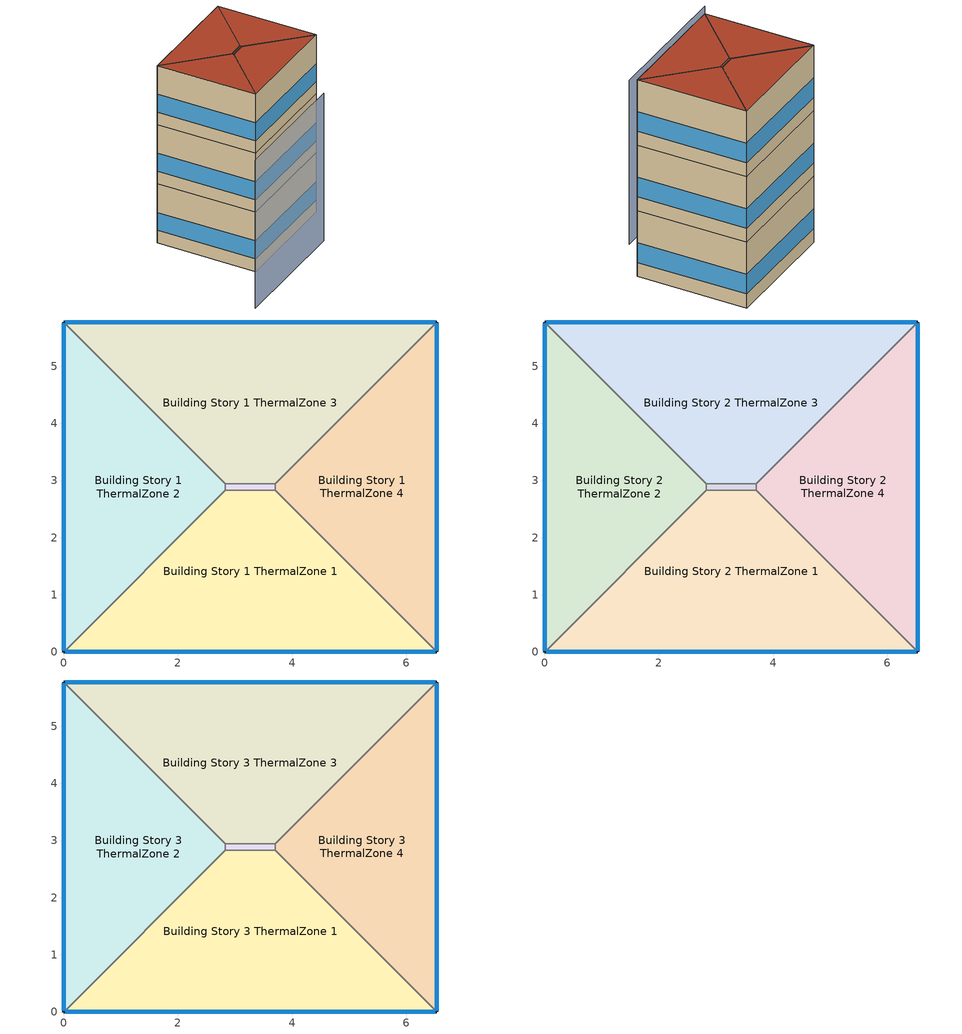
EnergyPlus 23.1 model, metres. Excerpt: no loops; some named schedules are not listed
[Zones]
Building Story 1 ThermalZone
 floor ground (Typical Insulated Carpeted 6in Slab Floor): 3.7,2.83 2.83,2.83 2.83,2.95 3.7,2.95 z0
 wall adiabatic (Typical Interior Wall): 2.83,2.83 3.7,2.83 3.7,2.95 2.83,2.95 2.83,2.83 z0:3.6
 ceiling adiabatic (Typical Interior Floor): 3.7,2.95 2.83,2.95 2.83,2.83 3.7,2.83 z3.6
Building Story 1 ThermalZone 1
 floor ground (Typical Insulated Carpeted 6in Slab Floor): 6.53,0 0,0 2.83,2.83 3.7,2.83 z0
 wall outside (Typical Insulated Steel Framed Exterior Wall R-20.41): 0,0 6.53,0 z0:3.6
 wall adiabatic (Typical Interior Wall): 6.53,0 3.7,2.83 2.83,2.83 0,0 z0:3.6
 window (U 0.48 SHGC 0.40 Dbl Ref-D Clr 6mm/13mm): 0.03,0 6.51,0 z0.76:1.85
 ceiling adiabatic (Typical Interior Ceiling): 3.7,2.83 2.83,2.83 0,0 6.53,0 z3.6
Building Story 1 ThermalZone 2
 floor ground (Typical Insulated Carpeted 6in Slab Floor): 0,0 0,5.78 2.83,2.95 2.83,2.83 z0
 wall outside (Typical Insulated Steel Framed Exterior Wall R-20.41): 0,5.78 0,0 z0:3.6
 wall adiabatic (Typical Interior Wall): 0,0 2.83,2.83 2.83,2.95 0,5.78 z0:3.6
 window (U 0.48 SHGC 0.40 Dbl Ref-D Clr 6mm/13mm): 0,5.75 0,0.03 z0.76:1.85
 ceiling adiabatic (Typical Interior Ceiling): 2.83,2.83 2.83,2.95 0,5.78 0,0 z3.6
Building Story 1 ThermalZone 3
 floor ground (Typical Insulated Carpeted 6in Slab Floor): 0,5.78 6.53,5.78 3.7,2.95 2.83,2.95 z0
 wall outside (Typical Insulated Steel Framed Exterior Wall R-20.41): 6.53,5.78 0,5.78 z0:3.6
 wall adiabatic (Typical Interior Wall): 0,5.78 2.83,2.95 3.7,2.95 6.53,5.78 z0:3.6
 window (U 0.48 SHGC 0.40 Dbl Ref-D Clr 6mm/13mm): 6.51,5.78 0.03,5.78 z0.76:1.85
 ceiling adiabatic (Typical Interior Ceiling): 2.83,2.95 3.7,2.95 6.53,5.78 0,5.78 z3.6
Building Story 1 ThermalZone 4
 floor ground (Typical Insulated Carpeted 6in Slab Floor): 6.53,5.78 6.53,0 3.7,2.83 3.7,2.95 z0
 wall outside (Typical Insulated Steel Framed Exterior Wall R-20.41): 6.53,0 6.53,5.78 z0:3.6
 wall adiabatic (Typical Interior Wall): 6.53,5.78 3.7,2.95 3.7,2.83 6.53,0 z0:3.6
 window (U 0.48 SHGC 0.40 Dbl Ref-D Clr 6mm/13mm): 6.53,0.03 6.53,5.75 z0.76:1.85
 ceiling adiabatic (Typical Interior Ceiling): 3.7,2.95 3.7,2.83 6.53,0 6.53,5.78 z3.6
Building Story 2 ThermalZone
 floor adiabatic (Typical Interior Floor): 3.7,2.83 2.83,2.83 2.83,2.95 3.7,2.95 z3.6
 wall adiabatic (Typical Interior Wall): 2.83,2.83 3.7,2.83 3.7,2.95 2.83,2.95 2.83,2.83 z3.6:7.2
 ceiling adiabatic (Typical Interior Ceiling): 3.7,2.95 2.83,2.95 2.83,2.83 3.7,2.83 z7.2
Building Story 2 ThermalZone 1
 floor adiabatic (Typical Interior Ceiling): 6.53,0 0,0 2.83,2.83 3.7,2.83 z3.6
 wall outside (Typical Insulated Steel Framed Exterior Wall R-20.41): 0,0 6.53,0 z3.6:7.2
 wall adiabatic (Typical Interior Wall): 6.53,0 3.7,2.83 2.83,2.83 0,0 z3.6:7.2
 window (U 0.48 SHGC 0.40 Dbl Ref-D Clr 6mm/13mm): 0.03,0 6.51,0 z4.36:5.45
 ceiling adiabatic (Typical Interior Ceiling): 3.7,2.83 2.83,2.83 0,0 6.53,0 z7.2
Building Story 2 ThermalZone 2
 floor adiabatic (Typical Interior Ceiling): 0,0 0,5.78 2.83,2.95 2.83,2.83 z3.6
 wall outside (Typical Insulated Steel Framed Exterior Wall R-20.41): 0,5.78 0,0 z3.6:7.2
 wall adiabatic (Typical Interior Wall): 0,0 2.83,2.83 2.83,2.95 0,5.78 z3.6:7.2
 window (U 0.48 SHGC 0.40 Dbl Ref-D Clr 6mm/13mm): 0,5.75 0,0.03 z4.36:5.45
 ceiling adiabatic (Typical Interior Ceiling): 2.83,2.83 2.83,2.95 0,5.78 0,0 z7.2
Building Story 2 ThermalZone 3
 floor adiabatic (Typical Interior Ceiling): 0,5.78 6.53,5.78 3.7,2.95 2.83,2.95 z3.6
 wall outside (Typical Insulated Steel Framed Exterior Wall R-20.41): 6.53,5.78 0,5.78 z3.6:7.2
 wall adiabatic (Typical Interior Wall): 0,5.78 2.83,2.95 3.7,2.95 6.53,5.78 z3.6:7.2
 window (U 0.48 SHGC 0.40 Dbl Ref-D Clr 6mm/13mm): 6.51,5.78 0.03,5.78 z4.36:5.45
 ceiling adiabatic (Typical Interior Ceiling): 2.83,2.95 3.7,2.95 6.53,5.78 0,5.78 z7.2
Building Story 2 ThermalZone 4
 floor adiabatic (Typical Interior Ceiling): 6.53,5.78 6.53,0 3.7,2.83 3.7,2.95 z3.6
 wall outside (Typical Insulated Steel Framed Exterior Wall R-20.41): 6.53,0 6.53,5.78 z3.6:7.2
 wall adiabatic (Typical Interior Wall): 6.53,5.78 3.7,2.95 3.7,2.83 6.53,0 z3.6:7.2
 window (U 0.48 SHGC 0.40 Dbl Ref-D Clr 6mm/13mm): 6.53,0.03 6.53,5.75 z4.36:5.45
 ceiling adiabatic (Typical Interior Ceiling): 3.7,2.95 3.7,2.83 6.53,0 6.53,5.78 z7.2
Building Story 3 ThermalZone
 floor adiabatic (Typical Interior Ceiling): 3.7,2.83 2.83,2.83 2.83,2.95 3.7,2.95 z7.2
 wall adiabatic (Typical Interior Wall): 2.83,2.83 3.7,2.83 3.7,2.95 2.83,2.95 2.83,2.83 z7.2:10.8
 roof outside (Typical IEAD Roof R-31.25): 3.7,2.95 2.83,2.95 2.83,2.83 3.7,2.83 z10.8
Building Story 3 ThermalZone 1
 floor adiabatic (Typical Interior Ceiling): 6.53,0 0,0 2.83,2.83 3.7,2.83 z7.2
 wall outside (Typical Insulated Steel Framed Exterior Wall R-20.41): 0,0 6.53,0 z7.2:10.8
 wall adiabatic (Typical Interior Wall): 6.53,0 3.7,2.83 2.83,2.83 0,0 z7.2:10.8
 window (U 0.48 SHGC 0.40 Dbl Ref-D Clr 6mm/13mm): 0.03,0 6.51,0 z7.96:9.05
 roof outside (Typical IEAD Roof R-31.25): 3.7,2.83 2.83,2.83 0,0 6.53,0 z10.8
Building Story 3 ThermalZone 2
 floor adiabatic (Typical Interior Ceiling): 0,0 0,5.78 2.83,2.95 2.83,2.83 z7.2
 wall outside (Typical Insulated Steel Framed Exterior Wall R-20.41): 0,5.78 0,0 z7.2:10.8
 wall adiabatic (Typical Interior Wall): 0,0 2.83,2.83 2.83,2.95 0,5.78 z7.2:10.8
 window (U 0.48 SHGC 0.40 Dbl Ref-D Clr 6mm/13mm): 0,5.75 0,0.03 z7.96:9.05
 roof outside (Typical IEAD Roof R-31.25): 2.83,2.83 2.83,2.95 0,5.78 0,0 z10.8
Building Story 3 ThermalZone 3
 floor adiabatic (Typical Interior Ceiling): 0,5.78 6.53,5.78 3.7,2.95 2.83,2.95 z7.2
 wall outside (Typical Insulated Steel Framed Exterior Wall R-20.41): 6.53,5.78 0,5.78 z7.2:10.8
 wall adiabatic (Typical Interior Wall): 0,5.78 2.83,2.95 3.7,2.95 6.53,5.78 z7.2:10.8
 window (U 0.48 SHGC 0.40 Dbl Ref-D Clr 6mm/13mm): 6.51,5.78 0.03,5.78 z7.96:9.05
 roof outside (Typical IEAD Roof R-31.25): 2.83,2.95 3.7,2.95 6.53,5.78 0,5.78 z10.8
Building Story 3 ThermalZone 4
 floor adiabatic (Typical Interior Ceiling): 6.53,5.78 6.53,0 3.7,2.83 3.7,2.95 z7.2
 wall outside (Typical Insulated Steel Framed Exterior Wall R-20.41): 6.53,0 6.53,5.78 z7.2:10.8
 wall adiabatic (Typical Interior Wall): 6.53,5.78 3.7,2.95 3.7,2.83 6.53,0 z7.2:10.8
 window (U 0.48 SHGC 0.40 Dbl Ref-D Clr 6mm/13mm): 6.53,0.03 6.53,5.75 z7.96:9.05
 roof outside (Typical IEAD Roof R-31.25): 3.7,2.95 3.7,2.83 6.53,0 6.53,5.78 z10.8
shading: 4.27,-1.67 -3.1,-1.67 z0:9
[Building]
bld_3: Terrain=City
[Site:Location]
Laramie General Brees Field_WY_USA: Latitude {deg}=41.3152; Longitude {deg}=-105.579; Time Zone {hr}=-7; Elevation {m}=2215
[Site:GroundTemperature:FCfactorMethod]
8.6, 2.8, -4.1, -8.8, -2.2, 0.3, 6.7, 10.1, 16.5, 20.6, 19.2, 14.7
[Site:WaterMainsTemperature]
Calculation Method=Correlation; Annual Average Outdoor Air Temperature {C}=8.96667; Maximum Difference In Monthly Average Outdoor Air Temperatures {deltaC}=26.2
[SizingPeriod:DesignDay] Day of Month=21; Dry-Bulb Temperature Range Modifier Type=DefaultMultipliers; Humidity Condition Type=Wetbulb; Barometric Pressure {Pa}=98769; Rain Indicator=No; Snow Indicator=No; Daylight Saving Time Indicator=No; Begin Environment Reset Mode=FullResetAtBeginEnvironment
Name | Month | Day Type | Maximum Dry-Bulb Temperature {C} | Daily Dry-Bulb Temperature Range {deltaC} | Wetbulb or DewPoint at Maximum Dry-Bulb {C} | Wind Speed {m/s} | Wind Direction {deg} | Solar Model Indicator | ASHRAE Clear Sky Optical Depth for Beam Irradiance (taub) | ASHRAE Clear Sky Optical Depth for Diffuse Irradiance (taud) | Sky Clearness
Buffalo Niagara Intl Ap Ann Clg .4% Condns DB=>MWB 1 | 7 | SummerDesignDay | 30.3 | 9.3 | 21.8 | 5.7 | 240 | ASHRAETau | 0.462 | 2.001
Buffalo Niagara Intl Ap Ann Clg .4% Condns WB=>MDB 1 | 7 | SummerDesignDay | 27.8 | 9.3 | 23.8 | 5.7 | 240 | ASHRAETau | 0.462 | 2.001
Buffalo Niagara Intl Ap Ann Htg 99.6% Condns DB 1 | 1 | WinterDesignDay | -16.3 | 0 | -16.3 | 5.1 | 270 | ASHRAEClearSky |  |  | 0
[Material] Thermal Absorptance=0.9; Solar Absorptance=0.7
Name | Roughness | Thickness {m} | Conductivity {W/m-K} | Density {kg/m3} | Specific Heat {J/kg-K} | Visible Absorptance
100mm Normalweight concrete floor | MediumRough | 0.1016 | 2.31045 | 2322 | 832.557 | 0.7
25mm Stucco | Smooth | 0.0254 | 0.72 | 1856 | 840 | 0.7
5/8 in. Gypsum Board | MediumSmooth | 0.0159 | 0.16 | 800 | 1090 | 0.7
6 in. Normalweight Concrete Floor | MediumRough | 0.1524 | 2.31 | 2322 | 832 | 0.7
G01 13mm gypsum board | Smooth | 0.0127 | 0.160031 | 800.001 | 1090.73 | 0.5
Metal Roof Surface | Smooth | 0.0008 | 45.28 | 7824 | 500 | 0.7
Roof Membrane | VeryRough | 0.0095 | 0.16 | 1121.29 | 1460 | 0.7
[Material:NoMass] Roughness=Smooth; Thermal Absorptance=0.9; Solar Absorptance=0.7
Name | Thermal Resistance {m2-K/W} | Visible Absorptance
CP02 CARPET PAD; Typical Carpet Pad | 0.21648 | 0.8
Typical Insulation R-18.23 | 3.21036 | 0.7
Typical Insulation R-30.13 | 5.30668 | 0.7
[WindowMaterial:Gas]
AIR 13MM: Gas Type=Air; Thickness {m}=0.0127
[WindowMaterial:Glazing] Optical Data Type=SpectralAverage; Thickness {m}=0.006; Infrared Transmittance at Normal Incidence=0; Front Side Infrared Hemispherical Emissivity=0.84; Conductivity {W/m-K}=0.9; Dirt Correction Factor for Solar and Visible Transmittance=1; Solar Diffusing=No
Name | Solar Transmittance at Normal Incidence | Front Side Solar Reflectance at Normal Incidence | Back Side Solar Reflectance at Normal Incidence | Visible Transmittance at Normal Incidence | Front Side Visible Reflectance at Normal Incidence | Back Side Visible Reflectance at Normal Incidence | Back Side Infrared Hemispherical Emissivity
CLEAR 6MM | 0.775 | 0.071 | 0.071 | 0.881 | 0.08 | 0.08 | 0.84
REF D CLEAR 6MM | 0.429 | 0.308 | 0.379 | 0.334 | 0.453 | 0.505 | 0.82
[Construction]
InteriorFurnishings 1: Std Wood 6inch 1
InteriorFurnishings 2: Std Wood 6inch 2
Typical IEAD Roof R-31.25: Roof Membrane, Typical Insulation R-30.13, Metal Roof Surface
Typical Insulated Carpeted 6in Slab Floor: 6 in. Normalweight Concrete Floor, Typical Carpet Pad
Typical Insulated Steel Framed Exterior Wall R-20.41: 25mm Stucco, 5/8 in. Gypsum Board, Typical Insulation R-18.23, 5/8 in. Gypsum Board
Typical Interior Ceiling: CP02 CARPET PAD, 100mm Normalweight concrete floor
Typical Interior Floor: 100mm Normalweight concrete floor, CP02 CARPET PAD
Typical Interior Wall: G01 13mm gypsum board, G01 13mm gypsum board
U 0.48 SHGC 0.40 Dbl Ref-D Clr 6mm/13mm: REF D CLEAR 6MM, AIR 13MM, CLEAR 6MM
[Zone] Part of Total Floor Area=Yes
Name | Multiplier
Building Story 1 ThermalZone; Building Story 1 ThermalZone 1; Building Story 1 ThermalZone 2; Building Story 1 ThermalZone 3; Building Story 1 ThermalZone 4; Building Story 3 ThermalZone; Building Story 3 ThermalZone 1; Building Story 3 ThermalZone 2; Building Story 3 ThermalZone 3; Building Story 3 ThermalZone 4 | 1
Building Story 2 ThermalZone; Building Story 2 ThermalZone 1; Building Story 2 ThermalZone 2; Building Story 2 ThermalZone 3; Building Story 2 ThermalZone 4 | 28
[Space]
Name | Zone | Space Type
Building Story 1 Space | Building Story 1 ThermalZone | Story Ground Blended Space Type
Building Story 1 Space 1 | Building Story 1 ThermalZone 1 | Story Ground Blended Space Type
Building Story 1 Space 2 | Building Story 1 ThermalZone 2 | Story Ground Blended Space Type
Building Story 1 Space 3 | Building Story 1 ThermalZone 3 | Story Ground Blended Space Type
Building Story 1 Space 4 | Building Story 1 ThermalZone 4 | Story Ground Blended Space Type
Building Story 2 Space | Building Story 2 ThermalZone | Story Mid Blended Space Type
Building Story 2 Space 1 | Building Story 2 ThermalZone 1 | Story Mid Blended Space Type
Building Story 2 Space 2 | Building Story 2 ThermalZone 2 | Story Mid Blended Space Type
Building Story 2 Space 3 | Building Story 2 ThermalZone 3 | Story Mid Blended Space Type
Building Story 2 Space 4 | Building Story 2 ThermalZone 4 | Story Mid Blended Space Type
Building Story 3 Space | Building Story 3 ThermalZone | Story Top Blended Space Type
Building Story 3 Space 1 | Building Story 3 ThermalZone 1 | Story Top Blended Space Type
Building Story 3 Space 2 | Building Story 3 ThermalZone 2 | Story Top Blended Space Type
Building Story 3 Space 3 | Building Story 3 ThermalZone 3 | Story Top Blended Space Type
Building Story 3 Space 4 | Building Story 3 ThermalZone 4 | Story Top Blended Space Type
[SpaceList]
Story Ground Blended Space Type: Building Story 1 Space 2, Building Story 1 Space, Building Story 1 Space 1, Building Story 1 Space 4, Building Story 1 Space 3
Story Mid Blended Space Type: Building Story 2 Space 1, Building Story 2 Space, Building Story 2 Space 2, Building Story 2 Space 3, Building Story 2 Space 4
Story Top Blended Space Type: Building Story 3 Space 2, Building Story 3 Space, Building Story 3 Space 1, Building Story 3 Space 3, Building Story 3 Space 4
[InternalMass]
Name | Construction | Zone or ZoneList | Space or SpaceList | Surface Area {m2}
Building Story 1 Space 2 MidriseApartment Apartment A  - Story Ground Mass; Building Story 1 Space 2 MidriseApartment Apartment C  - Story Ground Mass | InteriorFurnishings 1 | Building Story 1 ThermalZone 2 | Building Story 1 Space 2 | 6.85139
Building Story 1 Space MidriseApartment Apartment A  - Story Ground Mass; Building Story 1 Space MidriseApartment Apartment C  - Story Ground Mass | InteriorFurnishings 1 | Building Story 1 ThermalZone | Building Story 1 Space | 0.0850027
Building Story 1 Space 1 MidriseApartment Apartment A  - Story Ground Mass; Building Story 1 Space 1 MidriseApartment Apartment C  - Story Ground Mass | InteriorFurnishings 1 | Building Story 1 ThermalZone 1 | Building Story 1 Space 1 | 8.60932
Building Story 1 Space 4 MidriseApartment Apartment A  - Story Ground Mass; Building Story 1 Space 4 MidriseApartment Apartment C  - Story Ground Mass | InteriorFurnishings 1 | Building Story 1 ThermalZone 4 | Building Story 1 Space 4 | 6.85139
Building Story 1 Space 3 MidriseApartment Apartment A  - Story Ground Mass; Building Story 1 Space 3 MidriseApartment Apartment C  - Story Ground Mass | InteriorFurnishings 1 | Building Story 1 ThermalZone 3 | Building Story 1 Space 3 | 8.60932
Building Story 1 Space 2 MidriseApartment Corridor B  - Story Ground Mass | InteriorFurnishings 1 | Building Story 1 ThermalZone 2 | Building Story 1 Space 2 | 1.55603
Building Story 1 Space MidriseApartment Corridor B  - Story Ground Mass | InteriorFurnishings 1 | Building Story 1 ThermalZone | Building Story 1 Space | 0.0193051
Building Story 1 Space 1 MidriseApartment Corridor B  - Story Ground Mass | InteriorFurnishings 1 | Building Story 1 ThermalZone 1 | Building Story 1 Space 1 | 1.95527
Building Story 1 Space 4 MidriseApartment Corridor B  - Story Ground Mass | InteriorFurnishings 1 | Building Story 1 ThermalZone 4 | Building Story 1 Space 4 | 1.55603
Building Story 1 Space 3 MidriseApartment Corridor B  - Story Ground Mass | InteriorFurnishings 1 | Building Story 1 ThermalZone 3 | Building Story 1 Space 3 | 1.95527
Building Story 1 Space 2 MidriseApartment Office  - Story Ground Mass | InteriorFurnishings 1 | Building Story 1 ThermalZone 2 | Building Story 1 Space 2 | 1.4102
Building Story 1 Space MidriseApartment Office  - Story Ground Mass | InteriorFurnishings 1 | Building Story 1 ThermalZone | Building Story 1 Space | 0.0174958
Building Story 1 Space 1 MidriseApartment Office  - Story Ground Mass | InteriorFurnishings 1 | Building Story 1 ThermalZone 1 | Building Story 1 Space 1 | 1.77203
Building Story 1 Space 4 MidriseApartment Office  - Story Ground Mass | InteriorFurnishings 1 | Building Story 1 ThermalZone 4 | Building Story 1 Space 4 | 1.4102
Building Story 1 Space 3 MidriseApartment Office  - Story Ground Mass | InteriorFurnishings 1 | Building Story 1 ThermalZone 3 | Building Story 1 Space 3 | 1.77203
Building Story 1 Space Mass | InteriorFurnishings 2 | Building Story 1 ThermalZone | Building Story 1 Space | 0.206806
Building Story 1 Space 1 Mass | InteriorFurnishings 2 | Building Story 1 ThermalZone 1 | Building Story 1 Space 1 | 20.9459
Building Story 1 Space 2 Mass | InteriorFurnishings 2 | Building Story 1 ThermalZone 2 | Building Story 1 Space 2 | 16.669
Building Story 1 Space 3 Mass | InteriorFurnishings 2 | Building Story 1 ThermalZone 3 | Building Story 1 Space 3 | 20.9459
Building Story 1 Space 4 Mass | InteriorFurnishings 2 | Building Story 1 ThermalZone 4 | Building Story 1 Space 4 | 16.669
Building Story 2 Space 1 MidriseApartment Apartment A  - Story Mid Mass; Building Story 2 Space 1 MidriseApartment Apartment C  - Story Mid Mass | InteriorFurnishings 1 | Building Story 2 ThermalZone 1 | Building Story 2 Space 1 | 9.40498
Building Story 2 Space MidriseApartment Apartment A  - Story Mid Mass; Building Story 2 Space MidriseApartment Apartment C  - Story Mid Mass | InteriorFurnishings 1 | Building Story 2 ThermalZone | Building Story 2 Space | 0.0928585
Building Story 2 Space 2 MidriseApartment Apartment A  - Story Mid Mass; Building Story 2 Space 2 MidriseApartment Apartment C  - Story Mid Mass | InteriorFurnishings 1 | Building Story 2 ThermalZone 2 | Building Story 2 Space 2 | 7.48459
Building Story 2 Space 3 MidriseApartment Apartment A  - Story Mid Mass; Building Story 2 Space 3 MidriseApartment Apartment C  - Story Mid Mass | InteriorFurnishings 1 | Building Story 2 ThermalZone 3 | Building Story 2 Space 3 | 9.40498
Building Story 2 Space 4 MidriseApartment Apartment A  - Story Mid Mass; Building Story 2 Space 4 MidriseApartment Apartment C  - Story Mid Mass | InteriorFurnishings 1 | Building Story 2 ThermalZone 4 | Building Story 2 Space 4 | 7.48459
Building Story 2 Space 1 MidriseApartment Corridor B  - Story Mid Mass | InteriorFurnishings 1 | Building Story 2 ThermalZone 1 | Building Story 2 Space 1 | 2.13598
Building Story 2 Space MidriseApartment Corridor B  - Story Mid Mass | InteriorFurnishings 1 | Building Story 2 ThermalZone | Building Story 2 Space | 0.0210892
Building Story 2 Space 2 MidriseApartment Corridor B  - Story Mid Mass | InteriorFurnishings 1 | Building Story 2 ThermalZone 2 | Building Story 2 Space 2 | 1.69983
Building Story 2 Space 3 MidriseApartment Corridor B  - Story Mid Mass | InteriorFurnishings 1 | Building Story 2 ThermalZone 3 | Building Story 2 Space 3 | 2.13598
Building Story 2 Space 4 MidriseApartment Corridor B  - Story Mid Mass | InteriorFurnishings 1 | Building Story 2 ThermalZone 4 | Building Story 2 Space 4 | 1.69983
Building Story 2 Space Mass | InteriorFurnishings 2 | Building Story 2 ThermalZone | Building Story 2 Space | 0.206806
Building Story 2 Space 1 Mass | InteriorFurnishings 2 | Building Story 2 ThermalZone 1 | Building Story 2 Space 1 | 20.9459
Building Story 2 Space 2 Mass | InteriorFurnishings 2 | Building Story 2 ThermalZone 2 | Building Story 2 Space 2 | 16.669
Building Story 2 Space 3 Mass | InteriorFurnishings 2 | Building Story 2 ThermalZone 3 | Building Story 2 Space 3 | 20.9459
Building Story 2 Space 4 Mass | InteriorFurnishings 2 | Building Story 2 ThermalZone 4 | Building Story 2 Space 4 | 16.669
Building Story 3 Space 2 MidriseApartment Apartment A  - Story Top Mass; Building Story 3 Space 2 MidriseApartment Apartment C  - Story Top Mass | InteriorFurnishings 1 | Building Story 3 ThermalZone 2 | Building Story 3 Space 2 | 7.48459
Building Story 3 Space MidriseApartment Apartment A  - Story Top Mass; Building Story 3 Space MidriseApartment Apartment C  - Story Top Mass | InteriorFurnishings 1 | Building Story 3 ThermalZone | Building Story 3 Space | 0.0928585
Building Story 3 Space 1 MidriseApartment Apartment A  - Story Top Mass; Building Story 3 Space 1 MidriseApartment Apartment C  - Story Top Mass | InteriorFurnishings 1 | Building Story 3 ThermalZone 1 | Building Story 3 Space 1 | 9.40498
Building Story 3 Space 3 MidriseApartment Apartment A  - Story Top Mass; Building Story 3 Space 3 MidriseApartment Apartment C  - Story Top Mass | InteriorFurnishings 1 | Building Story 3 ThermalZone 3 | Building Story 3 Space 3 | 9.40498
Building Story 3 Space 4 MidriseApartment Apartment A  - Story Top Mass; Building Story 3 Space 4 MidriseApartment Apartment C  - Story Top Mass | InteriorFurnishings 1 | Building Story 3 ThermalZone 4 | Building Story 3 Space 4 | 7.48459
Building Story 3 Space 2 MidriseApartment Corridor B  - Story Top Mass | InteriorFurnishings 1 | Building Story 3 ThermalZone 2 | Building Story 3 Space 2 | 1.69983
Building Story 3 Space MidriseApartment Corridor B  - Story Top Mass | InteriorFurnishings 1 | Building Story 3 ThermalZone | Building Story 3 Space | 0.0210892
Building Story 3 Space 1 MidriseApartment Corridor B  - Story Top Mass | InteriorFurnishings 1 | Building Story 3 ThermalZone 1 | Building Story 3 Space 1 | 2.13598
Building Story 3 Space 3 MidriseApartment Corridor B  - Story Top Mass | InteriorFurnishings 1 | Building Story 3 ThermalZone 3 | Building Story 3 Space 3 | 2.13598
Building Story 3 Space 4 MidriseApartment Corridor B  - Story Top Mass | InteriorFurnishings 1 | Building Story 3 ThermalZone 4 | Building Story 3 Space 4 | 1.69983
Building Story 3 Space Mass | InteriorFurnishings 2 | Building Story 3 ThermalZone | Building Story 3 Space | 0.206806
Building Story 3 Space 1 Mass | InteriorFurnishings 2 | Building Story 3 ThermalZone 1 | Building Story 3 Space 1 | 20.9459
Building Story 3 Space 2 Mass | InteriorFurnishings 2 | Building Story 3 ThermalZone 2 | Building Story 3 Space 2 | 16.669
Building Story 3 Space 3 Mass | InteriorFurnishings 2 | Building Story 3 ThermalZone 3 | Building Story 3 Space 3 | 20.9459
Building Story 3 Space 4 Mass | InteriorFurnishings 2 | Building Story 3 ThermalZone 4 | Building Story 3 Space 4 | 16.669
[Lights] Zone or ZoneList or Space or SpaceList=Story Ground Blended Space Type; Design Level Calculation Method=Watts/Area; Return Air Fraction=0; Fraction Radiant=0.6; Fraction Visible=0.2
Name | Schedule | Watts per Zone Floor Area {W/m2} | Fraction Replaceable
MidriseApartment Apartment Additional Lights 1 | ApartmentMidRise LTG_APT_SCH | 2.38909 | 1
MidriseApartment Apartment Lights 1 | ApartmentMidRise LTG_APT_SCH | 9.46788 | 0
MidriseApartment Corridor Lights 1 | ApartmentMidRise LTG_COR_SCH_2013 | 0.663165 | 0
MidriseApartment Office Lights 1 | ApartmentMidRise LTG_OFF_SCH_2013 | 1.0108 | 0
[People] Zone or ZoneList or Space or SpaceList=Story Ground Blended Space Type; Number of People Calculation Method=People/Area; Fraction Radiant=0.3; Activity Level Schedule=ApartmentMidRise Activity Schedule; Enable ASHRAE 55 Comfort Warnings=Yes; Mean Radiant Temperature Calculation Type=ZoneAveraged; Work Efficiency Schedule=Work Efficiency Schedule; Clothing Insulation Schedule=Clothing Schedule; Air Velocity Schedule=Air Velocity Schedule; Thermal Comfort Model 1 Type=Fanger
Name | Number of People Schedule | People per Floor Area {person/m2}
MidriseApartment Apartment People 1 | ApartmentMidRise OCC_APT_SCH | 0.0232715
MidriseApartment Office People 1 | ApartmentMidRise OCC_OFF_SCH | 0.000956158
[ElectricEquipment] Zone or ZoneList or Space or SpaceList=Story Ground Blended Space Type; Design Level Calculation Method=Watts/Area
Name | Schedule | Watts per Zone Floor Area {W/m2} | Fraction Radiant | Fraction Latent | Fraction Lost
1 Elevator Fans | Elevator Schedule 3 | 0.820757 | 0.5
1 Elevator Lift Motors | Elevator Schedule 1 | 425.655 | 0 | 0 | 1
1 Elevator Lights | Elevator Schedule 2 | 0.857636 | 0.5
MidriseApartment Apartment Elec Equip 1 | ApartmentMidRise EQP_APT_SCH | 5.48308 | 0.5 | 0 | 0
MidriseApartment Office Elec Equip 1 | ApartmentMidRise EQP_OFF_SCH_2010_2013 | 0.564282 | 0.5 | 0 | 0
[Exterior:Lights] Control Option=AstronomicalClock
Name | Schedule | Design Level {W}
Building Facades | Schedule Ruleset 1 | 136.693
Main Entries | Schedule Ruleset 2 | 240
Other Doors | Schedule Ruleset 2 | 3.67021
Parking Areas and Drives | Schedule Ruleset 2 | 100.71
